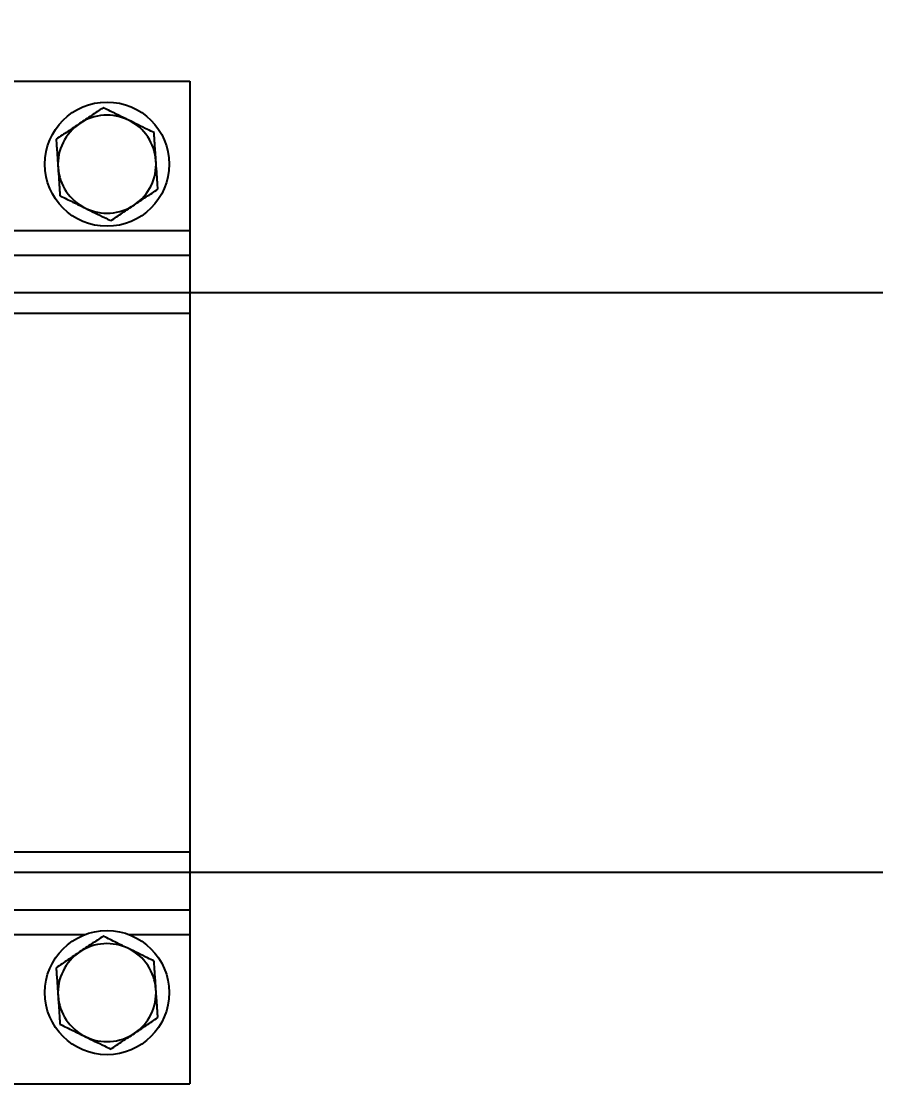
# Model space of a CAD drawing. Header units: millimetres. Extents: x -939 to 77961, y -54291 to 1503.
# Drawn here: x 54881.3 to 55087.5, y -10265.3 to -10008.8 of the extents above; entities that cross this region are included whole.
import ezdxf

# ---------------------------------------------------------------- set-up
doc = ezdxf.new("R2010")
doc.units = ezdxf.units.MM
doc.layers.add('01-Dimension', color=4, linetype='Continuous')
doc.styles.add('GreenexSolar', font='gbeitc.shx', dxfattribs={"width": 0.8, "height": 563.571429})
doc.dimstyles.new('GreenexSolar', dxfattribs={"dimtxt": 3, "dimasz": 1, "dimexe": 0.18, "dimexo": 0.0625, "dimgap": 0.09, "dimtad": 1, "dimtih": 1, "dimtoh": 1, "dimdec": 0, "dimzin": 0, "dimdsep": 46, "dimtxsty": 'GreenexSolar', "dimblk": 'ARCHTICK', "dimcen": 0.09, "dimclrd": 4, "dimclre": 4, "dimclrt": 3, "dimadec": 0, "dimazin": 0, "dimtfac": 1, "dimtdec": 4, "dimtofl": 0, "dimtmove": 0, "dimatfit": 3, "dimfxl": 1, "dimtolj": 1, "dimtzin": 0, "dimarcsym": 0})

# ---------------------------------------------------------------- blocks, each defined once
blk = doc.blocks.new('*U104')
at = {"color": 7, "linetype": 'Continuous', "lineweight": 25}
for p, q in [((57, 121), (177, 121)), ((177, 121), (177, 85)), ((177, 85), (177, 79)), ((107.48, 79), (177, 79)), ((177, 79), (177, 65)), ((177, 65), (177, -65)), ((177, -65), (177, -79)), ((107.49, -79), (177, -79)), ((177, -79), (177, -85)), ((177, -85), (177, -121)), ((61.65, -121), (177, -121))]:
    blk.add_line(p, q, dxfattribs=at)
at = {"color": 8, "linetype": 'Continuous', "lineweight": 25}
for p, q in [((111.31, 85), (177, 85)), ((106.99, 65), (177, 65)), ((106.99, -65), (177, -65)), ((111.31, -85), (151.61, -85)), ((162.39, -85), (177, -85))]:
    blk.add_line(p, q, dxfattribs=at)
at = {"color": 7, "linetype": 'Continuous', "lineweight": 25}
for centre in [(157, 101), (157, -99)]:
    blk.add_circle(centre, 15, dxfattribs=at)
for centre, start, end in [((157, 101), 123.875, 183.875), ((157, 101), 63.875, 123.875), ((157, 101), 3.875, 63.875), ((157, 101), 183.875, 243.875), ((157, 101), 303.875, 3.875), ((157, 101), 243.875, 303.875), ((157, -99), 63.875, 123.875), ((157, -99), 123.875, 183.875), ((157, -99), 3.875, 63.875), ((157, -99), 183.875, 243.875), ((157, -99), 303.875, 3.875), ((157, -99), 243.875, 303.875)]:
    blk.add_arc(centre, 11.83, start, end, dxfattribs=at)
for points, knots in [([(156.08, 114.63), (155.14, 114.01), (153.26, 112.75), (151.36, 111.47), (150.4, 110.83)], [0, 0, 0, 0, 0.4981128, 1, 1, 1, 1]), ([(162.21, 111.63), (161.21, 112.11), (159.21, 113.1), (157.17, 114.1), (156.13, 114.61), (156.08, 114.63)], [0, 0, 0, 0, 0.484448, 0.973031, 1, 1, 1, 1]), ([(150.4, 110.83), (149.46, 110.19), (147.55, 108.91), (145.67, 107.65), (144.73, 107.02)], [0, 0, 0, 0, 0.497781, 1, 1, 1, 1]), ([(168.35, 108.62), (167.83, 108.87), (165.81, 109.86), (163.75, 110.87), (162.21, 111.63)], [0, 0, 0, 0, 0.253067, 1, 1, 1, 1]), ([(168.81, 101.8), (168.73, 102.94), (168.58, 105.23), (168.42, 107.48), (168.35, 108.62)], [0, 0, 0, 0, 0.497781, 1, 1, 1, 1]), ([(144.73, 107.02), (144.81, 105.89), (144.96, 103.64), (145.11, 101.35), (145.19, 100.2)], [0, 0, 0, 0, 0.498113, 1, 1, 1, 1]), ([(145.19, 100.2), (145.27, 99.06), (145.42, 96.77), (145.58, 94.52), (145.65, 93.38)], [0, 0, 0, 0, 0.497781, 1, 1, 1, 1]), ([(169.27, 94.98), (169.19, 96.11), (169.04, 98.36), (168.89, 100.65), (168.81, 101.8)], [0, 0, 0, 0, 0.498113, 1, 1, 1, 1]), ([(163.6, 91.17), (164.54, 91.81), (166.45, 93.09), (168.33, 94.35), (169.27, 94.98)], [0, 0, 0, 0, 0.497781, 1, 1, 1, 1]), ([(145.65, 93.38), (145.71, 93.36), (146.74, 92.85), (148.78, 91.85), (150.78, 90.87), (151.79, 90.37)], [0, 0, 0, 0, 0.026969, 0.511714, 1, 1, 1, 1]), ([(151.79, 90.37), (153.33, 89.62), (155.38, 88.61), (157.41, 87.62), (157.92, 87.37)], [0, 0, 0, 0, 0.746933, 1, 1, 1, 1]), ([(157.92, 87.37), (158.86, 87.99), (160.74, 89.25), (162.64, 90.53), (163.6, 91.17)], [0, 0, 0, 0, 0.4981128, 1, 1, 1, 1]), ([(156.08, -85.37), (155.14, -85.99), (153.26, -87.25), (151.36, -88.53), (150.4, -89.17)], [0, 0, 0, 0, 0.498113, 1, 1, 1, 1]), ([(162.21, -88.37), (161.21, -87.89), (159.21, -86.9), (157.17, -85.9), (156.13, -85.39), (156.08, -85.37)], [0, 0, 0, 0, 0.484448, 0.973031, 1, 1, 1, 1]), ([(150.4, -89.17), (149.46, -89.81), (147.55, -91.09), (145.67, -92.35), (144.73, -92.98)], [0, 0, 0, 0, 0.497781, 1, 1, 1, 1]), ([(168.35, -91.38), (167.83, -91.13), (165.81, -90.14), (163.75, -89.13), (162.21, -88.37)], [0, 0, 0, 0, 0.253067, 1, 1, 1, 1]), ([(168.81, -98.2), (168.73, -97.06), (168.58, -94.77), (168.42, -92.52), (168.35, -91.38)], [0, 0, 0, 0, 0.497781, 1, 1, 1, 1]), ([(144.73, -92.98), (144.81, -94.11), (144.96, -96.36), (145.11, -98.65), (145.19, -99.8)], [0, 0, 0, 0, 0.498113, 1, 1, 1, 1]), ([(145.19, -99.8), (145.27, -100.94), (145.42, -103.23), (145.58, -105.48), (145.65, -106.62)], [0, 0, 0, 0, 0.497781, 1, 1, 1, 1]), ([(169.27, -105.02), (169.19, -103.89), (169.04, -101.64), (168.89, -99.35), (168.81, -98.2)], [0, 0, 0, 0, 0.498113, 1, 1, 1, 1]), ([(163.6, -108.83), (164.54, -108.19), (166.45, -106.91), (168.33, -105.65), (169.27, -105.02)], [0, 0, 0, 0, 0.497781, 1, 1, 1, 1]), ([(145.65, -106.62), (145.71, -106.64), (146.74, -107.15), (148.78, -108.15), (150.78, -109.13), (151.79, -109.63)], [0, 0, 0, 0, 0.026969, 0.511714, 1, 1, 1, 1]), ([(151.79, -109.63), (153.33, -110.38), (155.38, -111.39), (157.41, -112.38), (157.92, -112.63)], [0, 0, 0, 0, 0.7469333, 1, 1, 1, 1]), ([(157.92, -112.63), (158.86, -112.01), (160.74, -110.75), (162.64, -109.47), (163.6, -108.83)], [0, 0, 0, 0, 0.498113, 1, 1, 1, 1])]:
    blk.add_open_spline(points, degree=3, knots=knots, dxfattribs=at)
blk = doc.blocks.new('_ArchTick')
at = {"color": 0, "linetype": 'ByBlock', "const_width": 0.15}
blk.add_lwpolyline([(-0.5, -0.5), (0.5, 0.5)], dxfattribs=at)
blk = doc.blocks.new('*D177')
at = {"layer": '01-Dimension', "color": 4, "lineweight": -2, "transparency": 16777216}
for p, q in [((46729, -10132.54), (46729, -8231.9)), ((56729, -10132.54), (56729, -8231.9)), ((46729, -8265.71), (56729, -8265.71))]:
    blk.add_line(p, q, dxfattribs=at)
at = {"layer": 'Defpoints', "color": 0, "transparency": 16777216}
for p in [(56729, -8265.71), (46729, -10144.29), (56729, -10144.29)]:
    blk.add_point(p, dxfattribs=at)
at = {"layer": '01-Dimension', "color": 4, "lineweight": -2, "transparency": 16777216, "xscale": 187.8571428571429, "yscale": 187.8571428571429, "zscale": 187.8571428571429, "rotation": 180}
blk.add_blockref('_ArchTick', (46729, -8265.71), dxfattribs=at)
at = {"layer": '01-Dimension', "color": 4, "lineweight": -2, "transparency": 16777216, "xscale": 187.8571428571429, "yscale": 187.8571428571429, "zscale": 187.8571428571429}
blk.add_blockref('_ArchTick', (56729, -8265.71), dxfattribs=at)
at = {"layer": '01-Dimension', "color": 3, "transparency": 16777216, "insert": (51729, -7967.02), "char_height": 563.571, "attachment_point": 5, "style": 'GreenexSolar'}
blk.add_mtext('\\A1;10000', dxfattribs=at)
blk = doc.blocks.new('*D179')
at = {"layer": '01-Dimension', "color": 4, "lineweight": -2, "transparency": 16777216}
for p, q in [((3945, -10132.54), (3945, -6353.33)), ((63825, -10132.54), (63825, -6353.33)), ((3945, -6387.14), (63825, -6387.14))]:
    blk.add_line(p, q, dxfattribs=at)
at = {"layer": 'Defpoints', "color": 0, "transparency": 16777216}
for p in [(63825, -6387.14), (3945, -10144.29), (63825, -10144.29)]:
    blk.add_point(p, dxfattribs=at)
at = {"layer": '01-Dimension', "color": 4, "lineweight": -2, "transparency": 16777216, "xscale": 187.8571428571429, "yscale": 187.8571428571429, "zscale": 187.8571428571429, "rotation": 180}
blk.add_blockref('_ArchTick', (3945, -6387.14), dxfattribs=at)
at = {"layer": '01-Dimension', "color": 4, "lineweight": -2, "transparency": 16777216, "xscale": 187.8571428571429, "yscale": 187.8571428571429, "zscale": 187.8571428571429}
blk.add_blockref('_ArchTick', (63825, -6387.14), dxfattribs=at)
at = {"layer": '01-Dimension', "color": 3, "transparency": 16777216, "insert": (33885, -6088.45), "char_height": 563.571, "attachment_point": 5, "style": 'GreenexSolar'}
blk.add_mtext('\\A1;59880', dxfattribs=at)

msp = doc.modelspace()

# ---------------------------------------------------------------- linework, layer by layer
msp.add_lwpolyline([(46729, -10214.29), (46729, -10074.29), (56729, -10074.29), (56729, -10214.29)], close=True)

# ---------------------------------------------------------------- block references
msp.add_blockref('*U104', (54745, -10144.29))

# ---------------------------------------------------------------- dimensions: what is measured, and where the dimension line sits
at = {"layer": '01-Dimension'}
for base, p1, p2, picture, middle in [((63825, -6387.14), (3945, -10144.29), (63825, -10144.29), '*D179', (33885, -6088.45)), ((56729, -8265.71), (46729, -10144.29), (56729, -10144.29), '*D177', (51729, -7967.02))]:
    dim = msp.add_linear_dim(base=base, p1=p1, p2=p2, dimstyle='GreenexSolar', override={"dimscale": 187.857143}, dxfattribs=at)
    dim.commit()
    dim.dimension.update_dxf_attribs({"geometry": picture, "text_midpoint": middle})

doc.saveas('drawing.dxf')
